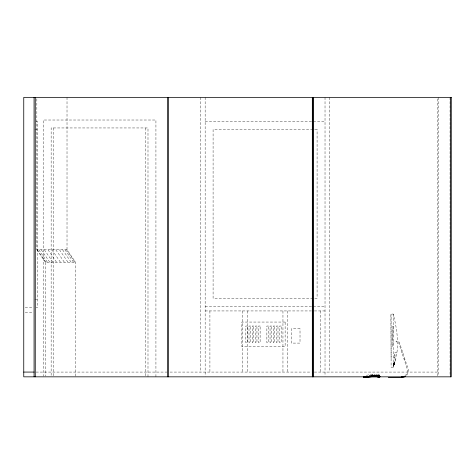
<?xml version="1.0" encoding="UTF-8"?>
<svg xmlns="http://www.w3.org/2000/svg" width="475" height="475" viewBox="0 0 475 475"><rect width="100%" height="100%" fill="white"/><g stroke="black" fill="none" stroke-linecap="round" stroke-linejoin="round"><path stroke-width="0.36" stroke-dasharray="2.38 1.78" d="M393.68 364.45C394.309 363.262 393.193 362.265 393.543 364.23C392.308 364.557 394.654 360.834 394.547 364.088M394.256 364.177L394.256 362.947L394.256 364.093M393.674 362.947L393.674 364.177L394.547 364.177L394.547 362.959L394.072 363.031L394.072 364.194L394.499 362.947L394.499 364.177M394.387 363.09L394.387 363.09A5.575 5.575 0 0 1 394.357 363.411L394.351 363.434A5.35 5.35 0 0 1 394.268 363.897A4.471 4.471 0 0 1 394.197 364.177L393.181 367.157L391.097 367.157L391.097 314.07M394.084 364.177L394.09 364.129A5.379 5.379 0 0 0 394.119 363.63L394.119 362.947M394.25 363.428A6.05 6.05 0 0 1 394.208 363.903C399.796 348.834 397.51 330.042 393.181 314.058L390.883 314.058L391.097 358.34M394.351 363.464L394.202 363.933M394.381 363.535L394.404 363.446A4.845 4.845 0 0 0 394.499 362.947L394.357 363.411M393.181 314.07L393.181 367.145L395.544 359.444M393.181 367.157L394.072 364.046M393.377 364.361L393.377 363.019M393.419 364.337L393.484 363.137M366.308 375.488C369.835 374.057 373.92 374.3 377.304 376.016M370.844 375.63L370.91 375.909M372.988 375.464L373.213 375.856M373.498 375.844C372.816 374.769 376.538 377.209 377.037 375.185C376.604 374.532 375.179 376.432 375.951 374.983M373.148 375.82L373.148 375.309L373.219 375.927M375.482 375.719C374.941 376.105 376.521 374.419 373.647 375.588C377.477 375.743 373.546 373.688 373.504 375.678M373.136 375.482C374.027 375.434 371.331 376.016 371.195 375.535L371.224 375.915M377.221 376.052L377.013 375.036M375.357 375.28L373.605 375.767L373.671 375.47M375.998 375.226L375.85 375.505L375.974 374.983M373.665 375.761L375.446 375.547M377.15 375.446L376.746 375.488M375.963 375.482C375.511 375.054 376.337 375.6 376.966 375.084C374.472 376.764 376.93 374.324 376.889 375.351M375.879 375.612L375.968 375.191M375.838 375.001L376.954 374.87L376.918 375.232M371.361 375.713L371.391 375.505M375.28 375.642L375.363 375.214M375.832 375.25L375.862 375.309M371.414 375.784L373.101 375.345M375.945 375.161L375.856 375.458M369.022 375.778L370.684 375.588M371.373 375.654L372.982 375.398M369.105 375.933L378.658 374.84A1.128 1.128 0 0 1 379.911 375.832M371.414 375.927L373.142 375.553M374.229 375.867L378.688 375.363A1.128 1.128 0 0 1 379.727 375.814M376.996 374.941L377.138 375.553M377.18 375.434L377.631 375.79M36.053 121.606L37.644 121.606L37.644 307.372L36.053 307.372M205.152 121.606L325.025 121.606M34.865 129.544L37.644 129.544M36.848 98.871L36.848 249.814L67.017 249.814L75.751 262.515L75.751 376.099M36.848 249.814L45.582 262.515L75.751 262.515M34.865 299.434L37.644 299.434M205.152 306.179L325.025 306.179M25.234 307.372L33.381 307.372M205.152 310.941L311.386 310.941M314.343 310.941L325.025 310.941M25.234 312.704L33.381 312.704M401.838 352.296L402.652 352.296M396.892 352.593L394.968 352.593L394.968 359.326L395.574 359.326M394.968 354.184L394.672 354.184L394.968 356.268M394.968 357.42L394.072 357.42L394.072 358.019L394.968 358.019M404.053 359.029L404.866 359.029M394.072 363.179L394.482 363.179M36.053 372.073L167.075 372.073M170.038 372.073L311.386 372.073M314.343 372.073L437.356 372.073M66.5 249.814L75.234 262.515M64.998 249.814L73.726 262.515M62.599 249.814L71.333 262.515M59.476 249.814L68.204 262.515M55.836 249.814L64.57 262.515M51.935 249.814L60.663 262.515M48.028 249.814L56.762 262.515M44.389 249.814L53.123 262.515M41.266 249.814L50 262.515M38.867 249.814L47.601 262.515M37.365 249.814L46.093 262.515M373.457 375.274L373.504 375.921M394.547 362.959L394.547 364.177M450.057 97.393L450.057 376.093M438.55 97.393L438.55 376.093M437.356 98.871L437.356 376.835M329.787 97.393L329.787 372.073M325.025 97.393L325.025 376.152M320.263 310.941L320.263 372.073M287.713 310.941L287.713 372.073M282.952 310.941L282.952 372.073M247.226 310.941L247.226 372.073M242.464 310.941L242.464 372.073M209.914 310.941L209.914 372.073M205.152 97.393L205.152 376.152M200.385 97.393L200.385 372.073M155.931 376.835L155.931 120.015L43.201 120.015L43.201 376.152M147.992 376.835L147.992 127.953L51.14 127.953L51.14 376.835M145.611 127.953L145.611 376.093M67.017 97.393L67.017 249.814M53.521 127.953L53.521 376.835M45.582 262.515L45.582 376.099M404.902 375.719A6.306 6.199 64.2 0 0 407.55 370.031L398.804 343.069A1.965 1.936 64.2 0 0 396.554 341.911L396.239 342L396.013 341.258A2.749 2.702 64.2 0 1 399.659 343.128L408.114 368.921A6.923 6.804 64.2 0 1 407.9 373.071A7.167 7.042 64.2 0 1 406.167 375.695M377.791 375.814A1.003 1.003 0 0 1 379.786 375.85M378.029 375.862A1.003 1.003 0 0 1 379.626 375.885M317.086 129.544L213.091 129.544L213.091 298.241L317.086 298.241L317.086 129.544M285.131 322.056L241.864 322.056L241.864 346.667L285.131 346.667L285.131 322.056M247.422 326.028L245.836 326.028L245.836 342.701L247.422 342.701L247.422 326.028M250.598 326.028L249.013 326.028L249.013 342.701L250.598 342.701L250.598 326.028M253.775 326.028L252.189 326.028L252.189 342.701L253.775 342.701L253.775 326.028M256.951 326.028L255.36 326.028L255.36 342.701L256.951 342.701L256.951 326.028M260.128 326.028L258.537 326.028L258.537 342.701L260.128 342.701L260.128 326.028M268.458 326.028L266.873 326.028L266.873 342.701L268.458 342.701L268.458 326.028M271.635 326.028L270.049 326.028L270.049 342.701L271.635 342.701L271.635 326.028M274.811 326.028L273.226 326.028L273.226 342.701L274.811 342.701L274.811 326.028M277.988 326.028L276.402 326.028L276.402 342.701L277.988 342.701L277.988 326.028M281.164 326.028L279.573 326.028L279.573 342.701L281.164 342.701L281.164 326.028M392.997 326.183L392.795 341.133L392.997 326.183M300.016 328.807L291.282 328.807L291.282 343.093L300.016 343.093L300.016 328.807M392.997 341.917L392.795 346.263L392.997 341.917M372.655 374.662L372.317 374.621L372.685 374.662"/><path stroke-width="0.71" d="M363.595 377.002C364.568 376.455 363.411 377.702 364.319 377.542M363.933 377.073L369.461 376.432M365.59 376.402L363.903 376.651M373.13 376.42L364.361 377.435C362.811 377.851 363.779 375.879 364.99 376.414M364.034 376.948L368.719 376.408M364.372 377.429L363.992 377.465M364.384 377.53L373.867 376.443M401.351 376.835L402.313 376.758A6.306 6.199 64.2 0 0 403.222 376.527M23.75 372.073L34.123 372.073M370.524 376.461L373.285 376.461M364.551 376.758L377.863 376.758M388.307 377.607L401.381 377.607A7.167 7.042 64.2 0 0 405.353 376.36M376.966 376.443L378.504 376.651M377.661 376.313L377.696 376.616A1.128 1.128 0 0 0 378.949 377.607A1.128 1.128 0 0 0 379.941 376.354M450.68 97.393L450.68 376.835M313.458 97.393L313.458 376.835M312.841 97.393L312.841 376.835M312.324 97.393L312.324 376.835M168.631 97.393L168.631 376.835M167.443 97.393L167.443 376.835M35.263 97.393L35.263 376.835M34.069 97.393L34.069 376.835M379.715 376.36A1.003 1.003 0 0 1 377.851 376.331A1.003 1.003 0 0 0 378.801 377.483A1.003 1.003 0 0 0 379.816 376.36M379.828 376.414A1.128 1.128 0 0 1 377.738 376.378M451.25 97.393L23.75 97.393L23.75 376.835L451.25 376.835L451.25 97.393"/></g></svg>
